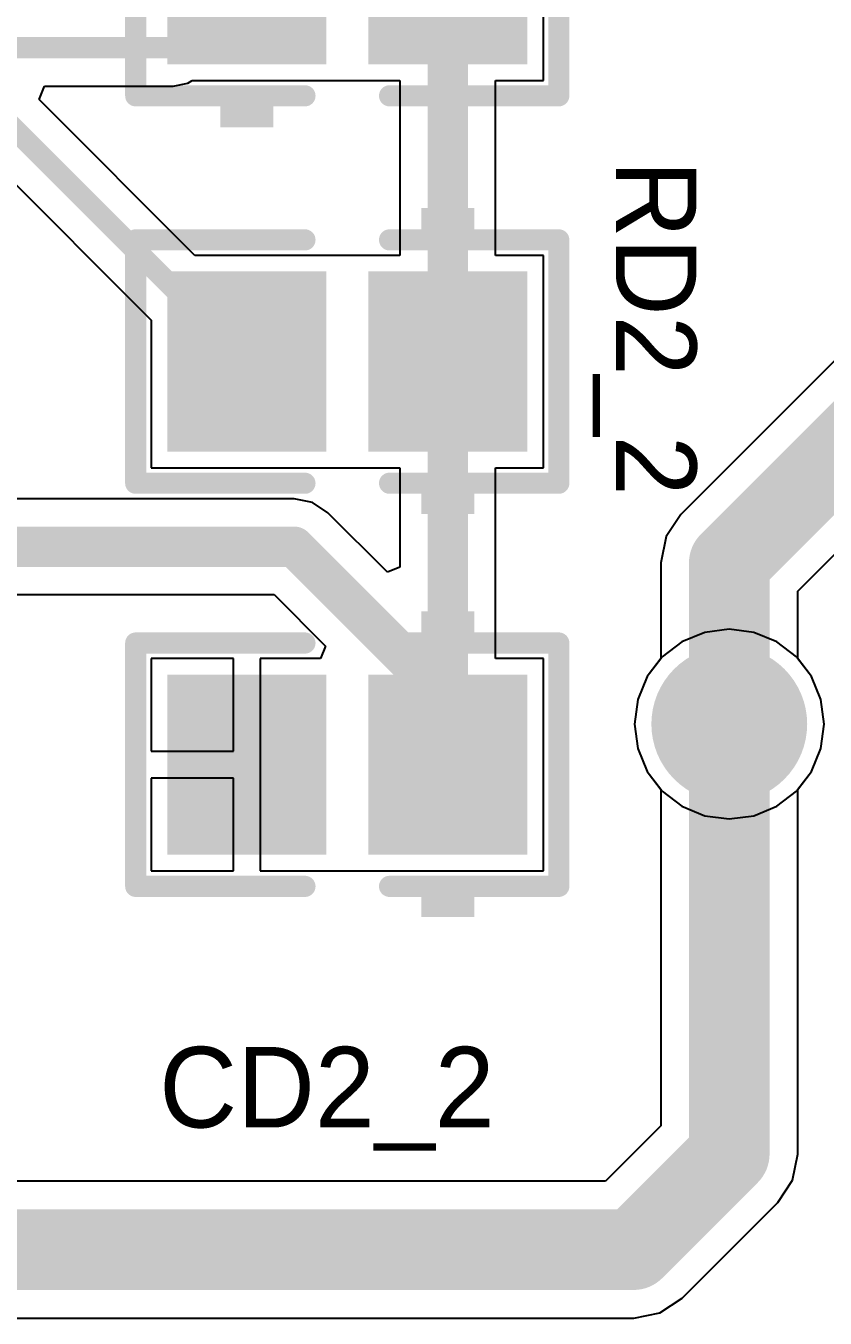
# Model space of a CAD drawing. Header units: millimetres. Extents: x 0.67 to 7.75, y 0.64 to 6.06.
# Drawn here: x 3.6931 to 3.9907, y 1.9439 to 2.4248 of the extents above; entities that cross this region are included whole.
import ezdxf

# ---------------------------------------------------------------- set-up
doc = ezdxf.new("R2010")
doc.units = ezdxf.units.MM
doc.header["$MEASUREMENT"] = 0
for name, color, linetype in [('BottomLayer', 5, 'Continuous'), ('BottomSolder', 6, 'Continuous'), ('MultiLayer', 9, 'Continuous'), ('TopLayer', 1, 'Continuous'), ('TopOverlay', 2, 'Continuous'), ('TopPaste', 8, 'Continuous'), ('TopSolder', 216, 'Continuous'), ('ViaHoleLayer', 16, 'Continuous')]:
    doc.layers.add(name, color=color, linetype=linetype)

# ---------------------------------------------------------------- blocks, each defined once
blk = doc.blocks.new('CC2012_0805_67')
at = {"layer": 'TopLayer'}
for points in [[(-0.062992, -0.0295275), (-0.011811, -0.0295275), (-0.062992, 0.0295275), (-0.011811, 0.0295275)], [(0.0118111, -0.0295275), (0.0629921, -0.0295275), (0.0118111, 0.0295275), (0.0629921, 0.0295275)]]:
    blk.add_solid(points, dxfattribs=at)
at = {"layer": 'TopOverlay', "const_width": 0.007874}
for points in [[(-0.0787401, 0.0452756), (-0.0787401, -0.0452756)], [(-0.015748, 0.0452756), (-0.0787401, 0.0452756)], [(0.0787402, 0.0452756), (0.0157481, 0.0452756)], [(0.0787402, 0.0452756), (0.0787402, -0.0452756)], [(-0.015748, -0.0452756), (-0.0787401, -0.0452756)], [(0.0787402, -0.0452756), (0.0157481, -0.0452756)]]:
    blk.add_lwpolyline(points, dxfattribs=at)
at = {"layer": 'TopOverlay', "const_width": 0.003937}
for points in [[(-0.0807086, 0.0452756, 1), (-0.0767716, 0.0452756, 1)], [(-0.0807086, 0.0452756, 1), (-0.0767716, 0.0452756, 1)], [(-0.0177165, 0.0452756, 1), (-0.0137795, 0.0452756, 1)], [(0.0137796, 0.0452756, 1), (0.0177166, 0.0452756, 1)], [(0.0767717, 0.0452756, 1), (0.0807087, 0.0452756, 1)], [(0.0767717, 0.0452756, 1), (0.0807087, 0.0452756, 1)], [(-0.0807086, -0.0452756, 1), (-0.0767716, -0.0452756, 1)], [(-0.0807086, -0.0452756, 1), (-0.0767716, -0.0452756, 1)], [(-0.0177165, -0.0452756, 1), (-0.0137795, -0.0452756, 1)], [(0.0137796, -0.0452756, 1), (0.0177166, -0.0452756, 1)], [(0.0767717, -0.0452756, 1), (0.0807087, -0.0452756, 1)], [(0.0767717, -0.0452756, 1), (0.0807087, -0.0452756, 1)]]:
    blk.add_lwpolyline(points, format="xyb", close=True, dxfattribs=at)
at = {"layer": 'TopOverlay'}
for points in [[(-0.0472441, 0.0488167), (-0.0275591, 0.0488167), (-0.0472441, 0.0566907), (-0.0275591, 0.0566907)], [(-0.0472463, -0.0570868), (-0.0275613, -0.0570868), (-0.0472463, -0.0492128), (-0.0275613, -0.0492128)]]:
    blk.add_solid(points, dxfattribs=at)
at = {"layer": 'TopPaste'}
for points in [[(-0.062992, -0.0295275), (-0.011811, -0.0295275), (-0.062992, 0.0295275), (-0.011811, 0.0295275)], [(0.0118111, -0.0295275), (0.0629921, -0.0295275), (0.0118111, 0.0295275), (0.0629921, 0.0295275)]]:
    blk.add_solid(points, dxfattribs=at)
at = {"layer": 'TopSolder'}
for points in [[(-0.066992, -0.0335275), (-0.007811, -0.0335275), (-0.066992, 0.0335275), (-0.007811, 0.0335275)], [(0.0078111, -0.0335275), (0.0669921, -0.0335275), (0.0078111, 0.0335275), (0.0669921, 0.0335275)]]:
    blk.add_solid(points, dxfattribs=at)
blk = doc.blocks.new('CC2012_0805_68')
at = {"layer": 'TopLayer'}
for points in [[(-0.062992, -0.0295275), (-0.011811, -0.0295275), (-0.062992, 0.0295275), (-0.011811, 0.0295275)], [(0.0118111, -0.0295275), (0.0629921, -0.0295275), (0.0118111, 0.0295275), (0.0629921, 0.0295275)]]:
    blk.add_solid(points, dxfattribs=at)
at = {"layer": 'TopOverlay', "const_width": 0.007874}
for points in [[(-0.0787401, -0.0452756), (-0.0787401, 0.0452756)], [(-0.0787401, 0.0452756), (-0.015748, 0.0452756)], [(0.0157481, 0.0452756), (0.0787402, 0.0452756)], [(0.0787402, -0.0452756), (0.0787402, 0.0452756)], [(-0.0787401, -0.0452756), (-0.015748, -0.0452756)], [(0.0157481, -0.0452756), (0.0787402, -0.0452756)]]:
    blk.add_lwpolyline(points, dxfattribs=at)
at = {"layer": 'TopOverlay', "const_width": 0.003937}
for points in [[(-0.0807086, 0.0452756, 1), (-0.0767716, 0.0452756, 1)], [(-0.0807086, 0.0452756, 1), (-0.0767716, 0.0452756, 1)], [(-0.0177165, 0.0452756, 1), (-0.0137795, 0.0452756, 1)], [(0.0137796, 0.0452756, 1), (0.0177166, 0.0452756, 1)], [(0.0767717, 0.0452756, 1), (0.0807087, 0.0452756, 1)], [(0.0767717, 0.0452756, 1), (0.0807087, 0.0452756, 1)], [(-0.0807086, -0.0452756, 1), (-0.0767716, -0.0452756, 1)], [(-0.0807086, -0.0452756, 1), (-0.0767716, -0.0452756, 1)], [(-0.0177165, -0.0452756, 1), (-0.0137795, -0.0452756, 1)], [(0.0137796, -0.0452756, 1), (0.0177166, -0.0452756, 1)], [(0.0767717, -0.0452756, 1), (0.0807087, -0.0452756, 1)], [(0.0767717, -0.0452756, 1), (0.0807087, -0.0452756, 1)]]:
    blk.add_lwpolyline(points, format="xyb", close=True, dxfattribs=at)
at = {"layer": 'TopOverlay'}
for points in [[(-0.0472651, 0.0488183), (-0.0275801, 0.0488183), (-0.0472651, 0.0566923), (-0.0275801, 0.0566923)], [(-0.0472447, -0.0570656), (-0.0275597, -0.0570656), (-0.0472447, -0.0491916), (-0.0275597, -0.0491916)]]:
    blk.add_solid(points, dxfattribs=at)
at = {"layer": 'TopPaste'}
for points in [[(-0.062992, -0.0295275), (-0.011811, -0.0295275), (-0.062992, 0.0295275), (-0.011811, 0.0295275)], [(0.0118111, -0.0295275), (0.0629921, -0.0295275), (0.0118111, 0.0295275), (0.0629921, 0.0295275)]]:
    blk.add_solid(points, dxfattribs=at)
at = {"layer": 'TopSolder'}
for points in [[(-0.066992, -0.0335275), (-0.007811, -0.0335275), (-0.066992, 0.0335275), (-0.007811, 0.0335275)], [(0.0078111, -0.0335275), (0.0669921, -0.0335275), (0.0078111, 0.0335275), (0.0669921, 0.0335275)]]:
    blk.add_solid(points, dxfattribs=at)
blk = doc.blocks.new('CC2012_0805_85')
at = {"layer": 'TopLayer'}
for points in [[(-0.062992, -0.0295275), (-0.011811, -0.0295275), (-0.062992, 0.0295275), (-0.011811, 0.0295275)], [(0.0118111, -0.0295275), (0.0629921, -0.0295275), (0.0118111, 0.0295275), (0.0629921, 0.0295275)]]:
    blk.add_solid(points, dxfattribs=at)
at = {"layer": 'TopOverlay', "const_width": 0.007874}
for points in [[(-0.0787401, 0.0452756), (-0.0787401, -0.0452756)], [(-0.015748, 0.0452756), (-0.0787401, 0.0452756)], [(0.0787402, 0.0452756), (0.0157481, 0.0452756)], [(0.0787402, 0.0452756), (0.0787402, -0.0452756)], [(-0.015748, -0.0452756), (-0.0787401, -0.0452756)], [(0.0787402, -0.0452756), (0.0157481, -0.0452756)]]:
    blk.add_lwpolyline(points, dxfattribs=at)
at = {"layer": 'TopOverlay', "const_width": 0.003937}
for points in [[(-0.0807086, 0.0452756, 1), (-0.0767716, 0.0452756, 1)], [(-0.0807086, 0.0452756, 1), (-0.0767716, 0.0452756, 1)], [(-0.0177165, 0.0452756, 1), (-0.0137795, 0.0452756, 1)], [(0.0137796, 0.0452756, 1), (0.0177166, 0.0452756, 1)], [(0.0767717, 0.0452756, 1), (0.0807087, 0.0452756, 1)], [(0.0767717, 0.0452756, 1), (0.0807087, 0.0452756, 1)], [(-0.0807086, -0.0452756, 1), (-0.0767716, -0.0452756, 1)], [(-0.0807086, -0.0452756, 1), (-0.0767716, -0.0452756, 1)], [(-0.0177165, -0.0452756, 1), (-0.0137795, -0.0452756, 1)], [(0.0137796, -0.0452756, 1), (0.0177166, -0.0452756, 1)], [(0.0767717, -0.0452756, 1), (0.0807087, -0.0452756, 1)], [(0.0767717, -0.0452756, 1), (0.0807087, -0.0452756, 1)]]:
    blk.add_lwpolyline(points, format="xyb", close=True, dxfattribs=at)
at = {"layer": 'TopOverlay'}
for points in [[(-0.0472567, 0.0488175), (-0.0275717, 0.0488175), (-0.0472567, 0.0566915), (-0.0275717, 0.0566915)], [(-0.0472455, -0.0570742), (-0.0275605, -0.0570742), (-0.0472455, -0.0492002), (-0.0275605, -0.0492002)]]:
    blk.add_solid(points, dxfattribs=at)
at = {"layer": 'TopPaste'}
for points in [[(-0.062992, -0.0295275), (-0.011811, -0.0295275), (-0.062992, 0.0295275), (-0.011811, 0.0295275)], [(0.0118111, -0.0295275), (0.0629921, -0.0295275), (0.0118111, 0.0295275), (0.0629921, 0.0295275)]]:
    blk.add_solid(points, dxfattribs=at)
at = {"layer": 'TopSolder'}
for points in [[(-0.066992, -0.0335275), (-0.007811, -0.0335275), (-0.066992, 0.0335275), (-0.007811, 0.0335275)], [(0.0078111, -0.0335275), (0.0669921, -0.0335275), (0.0078111, 0.0335275), (0.0669921, 0.0335275)]]:
    blk.add_solid(points, dxfattribs=at)

msp = doc.modelspace()

# ---------------------------------------------------------------- linework, layer by layer
at = {"layer": 'BottomLayer'}
for p, q in [((4.0748111, 2.3808591), (3.936976, 2.243024)), ((3.9804898, 2.2144418), (4.1108591, 2.3448111)), ((3.936976, 2.243024), (3.9314505, 2.2347545)), ((3.9314505, 2.2347545), (3.9295102, 2.225)), ((3.9295102, 2.225), (3.9295102, 2.1892748)), ((3.9804898, 2.1892748), (3.9804898, 2.2144418)), ((3.9295102, 2.1892748), (3.9244276, 2.182651)), ((3.9855724, 2.182651), (3.9804898, 2.1892748)), ((3.9244276, 2.182651), (3.9209009, 2.1741368)), ((3.9890991, 2.1741368), (3.9855724, 2.182651)), ((3.9209009, 2.1741368), (3.919698, 2.165)), ((3.990302, 2.165), (3.9890991, 2.1741368)), ((3.919698, 2.165), (3.9209009, 2.1558632)), ((3.9890991, 2.1558632), (3.990302, 2.165)), ((3.9209009, 2.1558632), (3.9244276, 2.147349)), ((3.9855724, 2.147349), (3.9890991, 2.1558632)), ((3.9244276, 2.147349), (3.9300377, 2.1400377)), ((3.9799623, 2.1400377), (3.9855724, 2.147349)), ((3.9300377, 2.1400377), (3.937349, 2.1344276)), ((3.972651, 2.1344276), (3.9799623, 2.1400377)), ((3.937349, 2.1344276), (3.9458632, 2.1309009)), ((3.9458632, 2.1309009), (3.955, 2.129698)), ((3.955, 2.129698), (3.9641368, 2.1309009)), ((3.9641368, 2.1309009), (3.972651, 2.1344276))]:
    msp.add_line(p, q, dxfattribs=at)
at = {"layer": 'BottomLayer', "const_width": 0.03}
for points in [[(3.955, 2.225), (4.11, 2.38)], [(3.955, 2.165), (3.955, 2.225)]]:
    msp.add_lwpolyline(points, dxfattribs=at)
at = {"layer": 'BottomLayer'}
for points, const_width in [([(3.9475, 2.225, 1), (3.9625, 2.225, 1)], 0.015), ([(3.9475, 2.225, 1), (3.9625, 2.225, 1)], 0.015), ([(3.9425, 2.165, 1), (3.9675, 2.165, 1)], 0.025), ([(3.9475, 2.165, 1), (3.9625, 2.165, 1)], 0.015)]:
    msp.add_lwpolyline(points, format="xyb", close=True, dxfattribs=dict(at, const_width=const_width))
at = {"layer": 'BottomSolder', "const_width": 0.029}
msp.add_lwpolyline([(3.9405, 2.165, 1), (3.9695, 2.165, 1)], format="xyb", close=True, dxfattribs=at)
at = {"layer": 'MultiLayer', "const_width": 0.025}
msp.add_lwpolyline([(3.9425, 2.165, 1), (3.9675, 2.165, 1)], format="xyb", close=True, dxfattribs=at)
at = {"layer": 'TopLayer'}
for p, q in [((3.8857875, 2.4045209), (3.8857875, 2.4308451)), ((3.7534656, 2.4034699), (3.7550386, 2.4045209)), ((3.7550386, 2.4045209), (3.8109842, 2.4045209)), ((3.8109842, 2.4045209), (3.8109842, 2.4045207)), ((3.8109842, 2.4045207), (3.8146067, 2.4045207)), ((3.8146067, 2.4045207), (3.8146067, 2.4045209)), ((3.8146067, 2.4045209), (3.8323542, 2.4045209)), ((3.8323542, 2.4045209), (3.8323542, 2.3394135)), ((3.8680398, 2.3394135), (3.8680398, 2.4045209)), ((3.8680398, 2.4045209), (3.8857875, 2.4045209)), ((3.6980835, 2.3973833), (3.7001546, 2.4023833)), ((3.7001546, 2.4023833), (3.7480026, 2.4023833)), ((3.7480026, 2.4023833), (3.7480031, 2.4023832)), ((3.7480031, 2.4023832), (3.7534656, 2.4034699)), ((3.7560532, 2.3394135), (3.6980835, 2.3973833)), ((3.6783, 2.3767928), (3.7398033, 2.3152896)), ((3.8109841, 2.3394135), (3.7560532, 2.3394135)), ((3.8146066, 2.3394137), (3.8109841, 2.3394137)), ((3.8109841, 2.3394137), (3.8109841, 2.3394135)), ((3.8146066, 2.3394135), (3.8146066, 2.3394137)), ((3.8323542, 2.3394135), (3.8146066, 2.3394135)), ((3.8857874, 2.3394135), (3.8680398, 2.3394135)), ((3.8857874, 2.2603585), (3.8857874, 2.3394135)), ((3.7398033, 2.3152896), (3.7398033, 2.2603585)), ((3.7398033, 2.2603585), (3.8109841, 2.2603585)), ((3.8109841, 2.2603585), (3.8109841, 2.2603583)), ((3.8109841, 2.2603583), (3.8146066, 2.2603583)), ((3.8146066, 2.2603583), (3.8146066, 2.2603585)), ((3.8146066, 2.2603585), (3.8323541, 2.2603585)), ((3.8323541, 2.2603585), (3.8323541, 2.2234123)), ((3.8680397, 2.1894135), (3.8680397, 2.2603585)), ((3.8680397, 2.2603585), (3.8857874, 2.2603585)), ((3.793, 2.2488428), (3.6533004, 2.2488428)), ((3.7998282, 2.2474846), (3.793, 2.2488428)), ((3.8056168, 2.2436168), (3.7998282, 2.2474846)), ((3.8277347, 2.2214989), (3.8056168, 2.2436168)), ((3.8323541, 2.2234123), (3.8277347, 2.2214989)), ((3.6459102, 2.2131572), (3.7856092, 2.2131572)), ((3.7856092, 2.2131572), (3.8047335, 2.1940329)), ((3.9458632, 2.1990991), (3.937349, 2.1955724)), ((3.955, 2.200302), (3.9458632, 2.1990991)), ((3.9641368, 2.1990991), (3.955, 2.200302)), ((3.972651, 2.1955724), (3.9641368, 2.1990991)), ((3.8047335, 2.1940329), (3.8028201, 2.1894135)), ((3.937349, 2.1955724), (3.9300377, 2.1899623)), ((3.9799623, 2.1899623), (3.972651, 2.1955724)), ((3.7703934, 2.1894135), (3.7398033, 2.1894135)), ((3.7398033, 2.1894135), (3.7398033, 2.154886)), ((3.7703934, 2.154886), (3.7703934, 2.1894135)), ((3.8028201, 2.1894135), (3.7803934, 2.1894135)), ((3.7803934, 2.1894135), (3.7803934, 2.149886)), ((3.8857874, 2.1894135), (3.8680397, 2.1894135)), ((3.8857874, 2.1103585), (3.8857874, 2.1894135)), ((3.9300377, 2.1899623), (3.9244276, 2.182651)), ((3.9855724, 2.182651), (3.9799623, 2.1899623)), ((3.9244276, 2.182651), (3.9209009, 2.1741368)), ((3.9890991, 2.1741368), (3.9855724, 2.182651)), ((3.9209009, 2.1741368), (3.919698, 2.165)), ((3.990302, 2.165), (3.9890991, 2.1741368)), ((3.919698, 2.165), (3.9209009, 2.1558632)), ((3.9890991, 2.1558632), (3.990302, 2.165)), ((3.7398033, 2.154886), (3.7703934, 2.154886)), ((3.9209009, 2.1558632), (3.9244276, 2.147349)), ((3.9855724, 2.147349), (3.9890991, 2.1558632)), ((3.7803934, 2.149886), (3.7803934, 2.1103585)), ((3.7703934, 2.144886), (3.7398033, 2.144886)), ((3.7398033, 2.144886), (3.7398033, 2.1103585)), ((3.7703934, 2.1103585), (3.7703934, 2.144886)), ((3.9244276, 2.147349), (3.9295102, 2.1407252)), ((3.9804898, 2.1407252), (3.9855724, 2.147349)), ((3.9295102, 2.1407252), (3.9295102, 2.0155582)), ((3.9804898, 2.005), (3.9804898, 2.1407252)), ((3.7398033, 2.1103585), (3.7703934, 2.1103585)), ((3.7803934, 2.1103585), (3.8109841, 2.1103585)), ((3.8109841, 2.1103585), (3.8109842, 2.1103583)), ((3.8109842, 2.1103583), (3.8146066, 2.1103583)), ((3.8146066, 2.1103584), (3.8159843, 2.1103585)), ((3.8146066, 2.1103583), (3.8146066, 2.1103584)), ((3.8159843, 2.1103585), (3.8857874, 2.1103585)), ((3.9295102, 2.0155582), (3.9088756, 1.9949236)), ((3.9785495, 1.9952455), (3.9804898, 2.005)), ((3.9088756, 1.9949236), (3.6531216, 1.9949236)), ((3.973024, 1.986976), (3.9785495, 1.9952455)), ((3.9374578, 1.9514098), (3.973024, 1.986976)), ((3.9291883, 1.9458843), (3.9374578, 1.9514098)), ((3.6361244, 1.943944), (3.9194338, 1.943944)), ((3.9194338, 1.943944), (3.9291883, 1.9458843))]:
    msp.add_line(p, q, dxfattribs=at)
for points, const_width in [([(3.7480031, 2.4166576), (3.7753939, 2.4440484)], 0.008), ([(3.850197, 2.2998861), (3.850197, 2.4440484)], 0.015), ([(3.6137954, 2.4166576), (3.7480031, 2.4166576)], 0.008), ([(3.6842127, 2.3910671), (3.7753938, 2.299886)], 0.008), ([(3.8501969, 2.299886), (3.850197, 2.2998861)], 0.015), ([(3.8501969, 2.1738031), (3.8501969, 2.299886)], 0.015), ([(3.6459097, 2.231), (3.793, 2.231)], 0.015), ([(3.793, 2.231), (3.8501969, 2.1738031)], 0.015), ([(3.955, 2.005), (3.955, 2.165)], 0.03), ([(3.9194338, 1.9694338), (3.955, 2.005)], 0.03), ([(3.6255662, 1.9694338), (3.9194338, 1.9694338)], 0.03)]:
    msp.add_lwpolyline(points, dxfattribs=dict(at, const_width=const_width))
for points, const_width in [([(3.7460031, 2.4166576, 1), (3.7500031, 2.4166576, 1)], 0.004), ([(3.7460031, 2.4166576, 1), (3.7500031, 2.4166576, 1)], 0.004), ([(3.7733938, 2.299886, 1), (3.7773938, 2.299886, 1)], 0.004), ([(3.8464469, 2.299886, 1), (3.8539469, 2.299886, 1)], 0.0075), ([(3.8464469, 2.299886, 1), (3.8539469, 2.299886, 1)], 0.0075), ([(3.846447, 2.2998861, 1), (3.853947, 2.2998861, 1)], 0.0075), ([(3.846447, 2.2998861, 1), (3.853947, 2.2998861, 1)], 0.0075), ([(3.78925, 2.231, 1), (3.79675, 2.231, 1)], 0.0075), ([(3.78925, 2.231, 1), (3.79675, 2.231, 1)], 0.0075), ([(3.9425, 2.165, 1), (3.9675, 2.165, 1)], 0.025), ([(3.8464469, 2.1738031, 1), (3.8539469, 2.1738031, 1)], 0.0075), ([(3.8464469, 2.1738031, 1), (3.8539469, 2.1738031, 1)], 0.0075), ([(3.9475, 2.165, 1), (3.9625, 2.165, 1)], 0.015), ([(3.9475, 2.005, 1), (3.9625, 2.005, 1)], 0.015), ([(3.9475, 2.005, 1), (3.9625, 2.005, 1)], 0.015), ([(3.9119338, 1.9694338, 1), (3.9269338, 1.9694338, 1)], 0.015), ([(3.9119338, 1.9694338, 1), (3.9269338, 1.9694338, 1)], 0.015)]:
    msp.add_lwpolyline(points, format="xyb", close=True, dxfattribs=dict(at, const_width=const_width))
at = {"layer": 'TopSolder', "const_width": 0.029}
msp.add_lwpolyline([(3.9405, 2.165, 1), (3.9695, 2.165, 1)], format="xyb", close=True, dxfattribs=at)
at = {"layer": 'ViaHoleLayer', "const_width": 0.014}
msp.add_lwpolyline([(3.948, 2.165, 1), (3.962, 2.165, 1)], format="xyb", close=True, dxfattribs=at)

# ---------------------------------------------------------------- block references
for name, p, rotation in [('CC2012_0805_68', (3.8127954, 2.4440484), 360), ('CC2012_0805_67', (3.8127954, 2.299886), 180), ('CC2012_0805_85', (3.8127954, 2.149886), 180)]:
    msp.add_blockref(name, p, dxfattribs=dict(rotation=rotation))

# ---------------------------------------------------------------- texts
at = {"layer": 'TopOverlay'}
msp.add_text('RD2_2', height=0.03, rotation=270, dxfattribs=at).set_placement((3.9127954, 2.374886))
msp.add_text('CD2_2', height=0.03, dxfattribs=at).set_placement((3.7427954, 2.014886))

doc.saveas('drawing.dxf')
